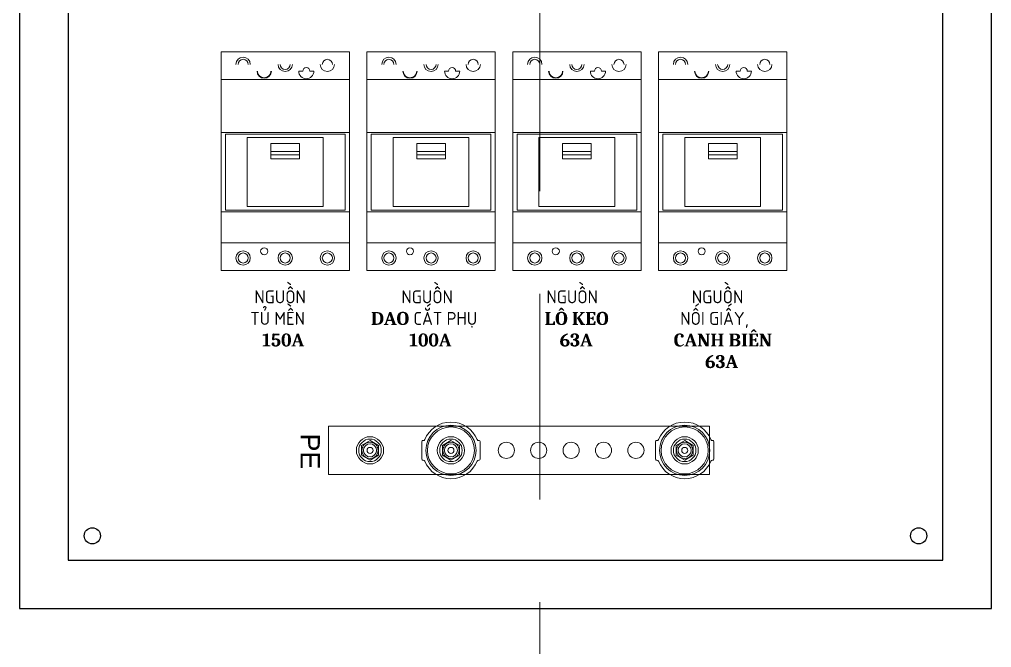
# Model space of a CAD drawing. Extents: x 223136 to 348136, y -32544 to -4064.
# Drawn here: x 292814 to 293414, y -9288 to -8900 of the extents above; entities that cross this region are included whole.
import ezdxf

# ---------------------------------------------------------------- set-up
doc = ezdxf.new("R2010")
doc.units = 0
doc.header["$LTSCALE"] = 20
doc.header["$MEASUREMENT"] = 0
doc.linetypes.add('HIDDEN', pattern=[9.525, 6.35, -3.175])
doc.layers.add('busbar support', color=7, linetype='Continuous', lineweight=13)
doc.styles.add('Arial$001', font='arial.ttf', dxfattribs={"height": 0.828039})

# ---------------------------------------------------------------- blocks, each defined once
blk = doc.blocks.new('REGET')
at = {"layer": 'busbar support', "color": 40, "lineweight": 13, "ltscale": 0.6}
blk.add_lwpolyline([(259552.21, -230333.7), (259549.2, -230335.43), (259549.2, -230338.9), (259552.21, -230340.63), (259555.21, -230338.9), (259555.21, -230335.43)], close=True, dxfattribs=at)
for radius in [4.84, 4, 2.33, 1.06]:
    blk.add_circle((259552.21, -230337.17), radius, dxfattribs=at)

msp = doc.modelspace()

# ---------------------------------------------------------------- linework, layer by layer
at = {"color": 3, "linetype": 'HIDDEN', "lineweight": 0}
msp.add_line((293135.508, -6021.637), (293135.508, -10063.875), dxfattribs=at)
at = {"lineweight": 0}
for p, q in [((292938.707, -9055.286), (292938.707, -8920.086)), ((293017.955, -8920.086), (292938.707, -8920.086)), ((293017.955, -9055.286), (293017.955, -8920.086)), ((293028.707, -9055.286), (293028.707, -8920.086)), ((293107.955, -8920.086), (293028.707, -8920.086)), ((293107.955, -9055.286), (293107.955, -8920.086)), ((293118.707, -9055.286), (293118.707, -8920.086)), ((293197.955, -8920.086), (293118.707, -8920.086)), ((293197.955, -9055.286), (293197.955, -8920.086)), ((293208.707, -9055.286), (293208.707, -8920.086)), ((293287.955, -8920.086), (293208.707, -8920.086)), ((293287.955, -9055.286), (293287.955, -8920.086)), ((292989.147, -8932.046), (292986.651, -8932.046)), ((292993.515, -8932.046), (292996.011, -8932.046)), ((293079.147, -8932.046), (293076.651, -8932.046)), ((293083.515, -8932.046), (293086.011, -8932.046)), ((293169.147, -8932.046), (293166.651, -8932.046)), ((293173.515, -8932.046), (293176.011, -8932.046)), ((293259.147, -8932.046), (293256.651, -8932.046)), ((293263.515, -8932.046), (293266.011, -8932.046)), ((293017.955, -8937.246), (292938.707, -8937.246)), ((293107.955, -8937.246), (293028.707, -8937.246)), ((293197.955, -8937.246), (293118.707, -8937.246)), ((293287.955, -8937.246), (293208.707, -8937.246)), ((292941.411, -8971.046), (292941.411, -9017.846)), ((293015.251, -8971.046), (292941.411, -8971.046)), ((292954.931, -9015.766), (292954.931, -8973.126)), ((293001.731, -8973.126), (292954.931, -8973.126)), ((293001.731, -9015.766), (293001.731, -8973.126)), ((293015.251, -8971.046), (293015.251, -9017.846)), ((293031.411, -8971.046), (293031.411, -9017.846)), ((293105.251, -8971.046), (293031.411, -8971.046)), ((293044.931, -9015.766), (293044.931, -8973.126)), ((293091.731, -8973.126), (293044.931, -8973.126)), ((293091.731, -9015.766), (293091.731, -8973.126)), ((293105.251, -8971.046), (293105.251, -9017.846)), ((293121.411, -8971.046), (293121.411, -9017.846)), ((293195.251, -8971.046), (293121.411, -8971.046)), ((293134.931, -9015.766), (293134.931, -8973.126)), ((293181.731, -8973.126), (293134.931, -8973.126)), ((293181.731, -9015.766), (293181.731, -8973.126)), ((293195.251, -8971.046), (293195.251, -9017.846)), ((293211.411, -8971.046), (293211.411, -9017.846)), ((293285.251, -8971.046), (293211.411, -8971.046)), ((293224.931, -9015.766), (293224.931, -8973.126)), ((293271.731, -8973.126), (293224.931, -8973.126)), ((293271.731, -9015.766), (293271.731, -8973.126)), ((293285.251, -8971.046), (293285.251, -9017.846)), ((292987.171, -8976.739), (292969.491, -8976.739)), ((292969.491, -8986.151), (292969.491, -8976.739)), ((292987.171, -8976.833), (292969.491, -8976.833)), ((292987.171, -8981.695), (292969.491, -8981.695)), ((292987.171, -8986.151), (292987.171, -8976.739)), ((293077.171, -8976.739), (293059.491, -8976.739)), ((293059.491, -8986.151), (293059.491, -8976.739)), ((293077.171, -8976.833), (293059.491, -8976.833)), ((293077.171, -8981.695), (293059.491, -8981.695)), ((293077.171, -8986.151), (293077.171, -8976.739)), ((293167.171, -8976.739), (293149.491, -8976.739)), ((293149.491, -8986.151), (293149.491, -8976.739)), ((293167.171, -8976.833), (293149.491, -8976.833)), ((293167.171, -8981.695), (293149.491, -8981.695)), ((293167.171, -8986.151), (293167.171, -8976.739)), ((293257.171, -8976.739), (293239.491, -8976.739)), ((293239.491, -8986.151), (293239.491, -8976.739)), ((293257.171, -8976.833), (293239.491, -8976.833)), ((293257.171, -8981.695), (293239.491, -8981.695)), ((293257.171, -8986.151), (293257.171, -8976.739)), ((292987.171, -8983.723), (292969.491, -8983.723)), ((292987.171, -8986.151), (292969.491, -8986.151)), ((293077.171, -8983.723), (293059.491, -8983.723)), ((293077.171, -8986.151), (293059.491, -8986.151)), ((293167.171, -8983.723), (293149.491, -8983.723)), ((293167.171, -8986.151), (293149.491, -8986.151)), ((293257.171, -8983.723), (293239.491, -8983.723)), ((293257.171, -8986.151), (293239.491, -8986.151)), ((293015.251, -9017.846), (292941.411, -9017.846)), ((293001.731, -9015.766), (292954.931, -9015.766)), ((293105.251, -9017.846), (293031.411, -9017.846)), ((293091.731, -9015.766), (293044.931, -9015.766)), ((293195.251, -9017.846), (293121.411, -9017.846)), ((293181.731, -9015.766), (293134.931, -9015.766)), ((293285.251, -9017.846), (293211.411, -9017.846)), ((293271.731, -9015.766), (293224.931, -9015.766)), ((293017.955, -9038.126), (292938.707, -9038.126)), ((293107.955, -9038.126), (293028.707, -9038.126)), ((293197.955, -9038.126), (293118.707, -9038.126)), ((293287.955, -9038.126), (293208.707, -9038.126)), ((293017.955, -9055.286), (292938.707, -9055.286)), ((293107.955, -9055.286), (293028.707, -9055.286)), ((293197.955, -9055.286), (293118.707, -9055.286)), ((293287.955, -9055.286), (293208.707, -9055.286))]:
    msp.add_line(p, q, dxfattribs=at)
at = {"lineweight": 5}
for p, q in [((293062.614, -9160.803), (293062.614, -9171.803)), ((293063.49, -9160.303), (293063.114, -9160.303)), ((293097.739, -9160.303), (293098.114, -9160.303)), ((293098.614, -9160.803), (293098.614, -9171.803)), ((293206.866, -9160.803), (293206.866, -9171.803)), ((293207.741, -9160.303), (293207.366, -9160.303)), ((293241.99, -9160.303), (293242.366, -9160.303)), ((293242.866, -9160.803), (293242.866, -9171.803)), ((293063.49, -9172.303), (293063.114, -9172.303)), ((293097.739, -9172.303), (293098.114, -9172.303)), ((293207.741, -9172.303), (293207.366, -9172.303)), ((293241.99, -9172.303), (293242.366, -9172.303))]:
    msp.add_line(p, q, dxfattribs=at)
at = {"color": 242, "true_color": 0xcd2027}
for points in [[(292814.278, -9264.076), (293414.278, -9264.076), (293414.278, -8464.076), (292814.278, -8464.076)], [(292844.278, -9234.076), (293384.278, -9234.076), (293384.278, -8494.076), (292844.278, -8494.076)]]:
    msp.add_lwpolyline(points, close=True, dxfattribs=at)
at = {"lineweight": 0}
for points in [[(292938.707, -9018.886), (293017.955, -9018.886), (293017.955, -8970.006), (292938.707, -8970.006)], [(293028.707, -9018.886), (293107.955, -9018.886), (293107.955, -8970.006), (293028.707, -8970.006)], [(293118.707, -9018.886), (293197.955, -9018.886), (293197.955, -8970.006), (293118.707, -8970.006)], [(293208.707, -9018.886), (293287.955, -9018.886), (293287.955, -8970.006), (293208.707, -8970.006)]]:
    msp.add_lwpolyline(points, close=True, dxfattribs=at)
at = {"lineweight": 5}
msp.add_lwpolyline([(293005.125, -9181.299), (293240.124, -9181.299), (293240.124, -9151.299), (293005.125, -9151.299)], close=True, dxfattribs=at)
at = {"lineweight": 0}
for centre, radius in [((292965.331, -9043.326), 2.184), ((293055.331, -9043.326), 2.184), ((293145.331, -9043.326), 2.184), ((293235.331, -9043.326), 2.184), ((292952.331, -9047.486), 4.42), ((292952.331, -9047.486), 3.12), ((292978.331, -9047.486), 4.42), ((292978.331, -9047.486), 3.12), ((293004.331, -9047.486), 4.42), ((293004.331, -9047.486), 3.12), ((293042.331, -9047.486), 4.42), ((293042.331, -9047.486), 3.12), ((293068.331, -9047.486), 4.42), ((293068.331, -9047.486), 3.12), ((293094.331, -9047.486), 4.42), ((293094.331, -9047.486), 3.12), ((293132.331, -9047.486), 4.42), ((293132.331, -9047.486), 3.12), ((293158.331, -9047.486), 4.42), ((293158.331, -9047.486), 3.12), ((293184.331, -9047.486), 4.42), ((293184.331, -9047.486), 3.12), ((293222.331, -9047.486), 4.42), ((293222.331, -9047.486), 3.12), ((293248.331, -9047.486), 4.42), ((293248.331, -9047.486), 3.12), ((293274.331, -9047.486), 4.42), ((293274.331, -9047.486), 3.12)]:
    msp.add_circle(centre, radius, dxfattribs=at)
at = {"lineweight": 5}
for centre, radius in [((293080.614, -9166.303), 15.5), ((293080.614, -9166.303), 14.5), ((293224.866, -9166.303), 15.5), ((293224.866, -9166.303), 14.5), ((293030.662, -9166.299), 5), ((293080.61, -9166.299), 5), ((293080.614, -9166.303), 5), ((293080.614, -9166.303), 5), ((293114.78, -9166.299), 5), ((293134.78, -9166.299), 5), ((293154.78, -9166.299), 5), ((293174.78, -9166.299), 5), ((293194.78, -9166.299), 5), ((293224.866, -9166.303), 5), ((293224.866, -9166.303), 5), ((293224.87, -9166.299), 5)]:
    msp.add_circle(centre, radius, dxfattribs=at)
for centre in [(292859.278, -9219.076), (293369.278, -9219.076)]:
    msp.add_circle(centre, 5)
at = {"lineweight": 0}
for centre, radius, start, end in [((292952.331, -8927.886), 4.42, 0, 180), ((292952.331, -8927.886), 3.12, 0, 180), ((292978.331, -8927.886), 4.42, 180, 0), ((292978.331, -8927.886), 3.12, 180, 0), ((293004.331, -8927.886), 4.42, 180, 0), ((293004.331, -8927.886), 3.12, 0, 180), ((293042.331, -8927.886), 4.42, 0, 180), ((293042.331, -8927.886), 3.12, 0, 180), ((293068.331, -8927.886), 4.42, 180, 0), ((293068.331, -8927.886), 3.12, 180, 0), ((293094.331, -8927.886), 4.42, 180, 0), ((293094.331, -8927.886), 3.12, 0, 180), ((293132.331, -8927.886), 4.42, 0, 180), ((293132.331, -8927.886), 3.12, 0, 180), ((293158.331, -8927.886), 4.42, 180, 0), ((293158.331, -8927.886), 3.12, 180, 0), ((293184.331, -8927.886), 4.42, 180, 0), ((293184.331, -8927.886), 3.12, 0, 180), ((293222.331, -8927.886), 4.42, 0, 180), ((293222.331, -8927.886), 3.12, 0, 180), ((293248.331, -8927.886), 4.42, 180, 0), ((293248.331, -8927.886), 3.12, 180, 0), ((293274.331, -8927.886), 4.42, 180, 0), ((293274.331, -8927.886), 3.12, 0, 180), ((292965.331, -8932.046), 4.42, 180, 0), ((292965.331, -8932.046), 4.16, 180, 0), ((292991.331, -8932.046), 4.68, 180, 0), ((292991.331, -8932.046), 2.184, 0, 180), ((293055.331, -8932.046), 4.42, 180, 0), ((293055.331, -8932.046), 4.16, 180, 0), ((293081.331, -8932.046), 4.68, 180, 0), ((293081.331, -8932.046), 2.184, 0, 180), ((293145.331, -8932.046), 4.42, 180, 0), ((293145.331, -8932.046), 4.16, 180, 0), ((293171.331, -8932.046), 4.68, 180, 0), ((293171.331, -8932.046), 2.184, 0, 180), ((293235.331, -8932.046), 4.42, 180, 0), ((293235.331, -8932.046), 4.16, 180, 0), ((293261.331, -8932.046), 4.68, 180, 0), ((293261.331, -8932.046), 2.184, 0, 180), ((292965.331, -9043.326), 2.184, 180, 0), ((293055.331, -9043.326), 2.184, 180, 0), ((293145.331, -9043.326), 2.184, 180, 0), ((293235.331, -9043.326), 2.184, 180, 0)]:
    msp.add_arc(centre, radius, start, end, dxfattribs=at)
at = {"lineweight": 5}
for centre, radius, start, end in [((293080.614, -9166.303), 17.5, 22.233272, 157.766728), ((293224.866, -9166.303), 17.5, 22.233272, 157.766728), ((293063.114, -9160.803), 0.5, 90, 180), ((293063.49, -9159.303), 1, 270, 337.766728), ((293097.739, -9159.303), 1, 202.233272, 270), ((293098.114, -9160.803), 0.5, 0, 90), ((293207.366, -9160.803), 0.5, 90, 180), ((293207.741, -9159.303), 1, 270, 337.766728), ((293241.99, -9159.303), 1, 202.233272, 270), ((293242.366, -9160.803), 0.5, 0, 90), ((293063.114, -9171.803), 0.5, 180, 270), ((293063.49, -9173.303), 1, 22.233272, 90), ((293080.614, -9166.303), 17.5, 202.233272, 337.766728), ((293097.739, -9173.303), 1, 90, 157.766728), ((293098.114, -9171.803), 0.5, 270, 0), ((293207.366, -9171.803), 0.5, 180, 270), ((293207.741, -9173.303), 1, 22.233272, 90), ((293224.866, -9166.303), 17.5, 202.233272, 337.766728), ((293241.99, -9173.303), 1, 90, 157.766728), ((293242.366, -9171.803), 0.5, 270, 0)]:
    msp.add_arc(centre, radius, start, end, dxfattribs=at)

# ---------------------------------------------------------------- block references
at = {"layer": 'busbar support', "color": 7, "lineweight": 5, "ltscale": 0.6, "yscale": 1.739886907305111, "zscale": 1.739886907305111, "rotation": 180}
for p, xscale in [((744622.146, -409926.919), 1.739886907305111), ((744672.098, -409926.923), 1.739886907305111), ((-158366.618, -409926.923), -1.739886907305111)]:
    msp.add_blockref('REGET', p, dxfattribs=dict(at, xscale=xscale))

# ---------------------------------------------------------------- texts
at = {"color": 7, "lineweight": 5, "true_color": 0x000007, "style": 'Arial$001'}
msp.add_text('PE ', height=11.8254, rotation=270, dxfattribs=at).set_placement((292987.868, -9155.971))
at = {"linetype": 'ByBlock', "char_height": 8, "attachment_point": 1}
for s, width, heights, insert in [('\\pi20.49258;{\\fCambria|b0|i0|c0|p18;NGUỒN\\P\\pi17.95845;\\fCambria|b1|i0|c0|p18;TỦ MỀN\\P\\pi25.27041;150A}', 78.5, [57.025], (292938.778, -9067.475)), ('\\pi26.74258;{\\fCambria|b0|i0|c0|p18;NGUỒN\\P\\pi7.9723;\\fCambria|b1|i0|c0|p18;DAO CẮT PHỤ\\P\\pi31.52041;100A}', 91, [62.101], (293023.278, -9067.475)), ('\\pi20.74258;{\\fCambria|b0|i0|c0|p18;NGUỒN\\P\\pi19.66327;\\fCambria|b1|i0|c0|p18;LÔ KEO\\P\\pi28.91691;63A}', 79, [61.101], (293118.778, -9067.475)), ('\\pi20.99258;{\\fCambria|b0|i0|c0|p18;NGUỒN\\P\\pi13.84913;\\fCambria|b1|i0|c0|p18;NỐI GIẤY, \\P\\pi9.81706;CANH BIÊN\\P\\pi29.16691;63A}', 79.5, [71.101], (293208.278, -9067.475))]:
    msp.add_mtext_dynamic_manual_height_columns(s, width=width, gutter_width=1.5, heights=heights, dxfattribs=dict(at, insert=insert))

doc.saveas('drawing.dxf')
